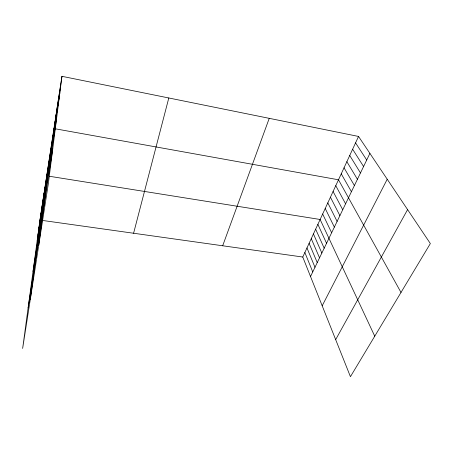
<?xml version="1.0" encoding="UTF-8"?>
<svg xmlns="http://www.w3.org/2000/svg" width="453" height="453" viewBox="0 0 453 453"><rect width="100%" height="100%" fill="white"/><g stroke="black" fill="none" stroke-linecap="round" stroke-linejoin="round"><path stroke-width="0.68" d="M61.942 76.314L48.318 183.833L22.65 348.442L39.955 220.084L61.942 76.314L358.538 136.444L430.35 243.561L350.435 376.686L302.763 257.032L358.538 136.444M56.206 116.568L58.414 99.36M57.406 108.754L59.575 91.789M58.624 100.815L60.747 84.111M38.72 245.373L53.952 128.561L338.493 179.784L401.007 292.445M52.718 139.314L55.045 121.415M53.862 131.846L56.149 114.173M55.028 124.264L57.276 106.817M47.242 175.022L49.734 156.138M48.307 168.086L50.764 149.388M49.383 161.053L51.812 142.542M50.481 153.912L52.876 135.6M41.461 212.723L44.105 192.933M42.344 206.964L44.966 187.304M43.239 201.132L45.838 181.608M30.306 299.354L46.721 175.843M45.164 188.59L47.712 169.365M46.195 181.851L48.714 162.797M38.035 235.05L40.764 214.779M38.879 229.569L41.585 209.416M39.728 224.025L42.418 203.986M40.589 218.408L43.256 198.493M37.208 240.464L59.858 92.746M33.024 271.477L56.631 118.21M28.12 307.864L52.758 148.788M133.595 233.25L168.805 97.978M222.678 245.775L269.246 118.341M310.526 276.517L369.903 153.397M322.191 305.803L387.224 179.235M335.667 339.631L407.587 209.614M42.673 220.464L302.763 257.032M49.326 176.257L320.129 219.479L374.744 336.188M355.56 142.876L366.72 160M352.627 149.23L363.578 166.511M349.727 155.498L360.48 172.938M346.862 161.687L357.423 179.275M344.037 167.797L354.405 185.532M341.245 173.827L351.426 191.704M335.769 185.668L345.588 203.81M333.085 191.477L342.723 209.75M330.43 197.214L339.897 215.611M327.808 202.882L337.106 221.392M325.22 208.482L334.354 227.106M322.661 214.014L331.636 232.746M317.881 224.354L326.556 243.278M315.65 229.173L324.189 248.187M313.448 233.941L321.845 253.034M311.262 238.657L319.535 257.836M309.105 243.323L317.242 262.581M306.97 247.938L314.977 267.276M304.858 252.514L312.74 271.919"/></g></svg>
